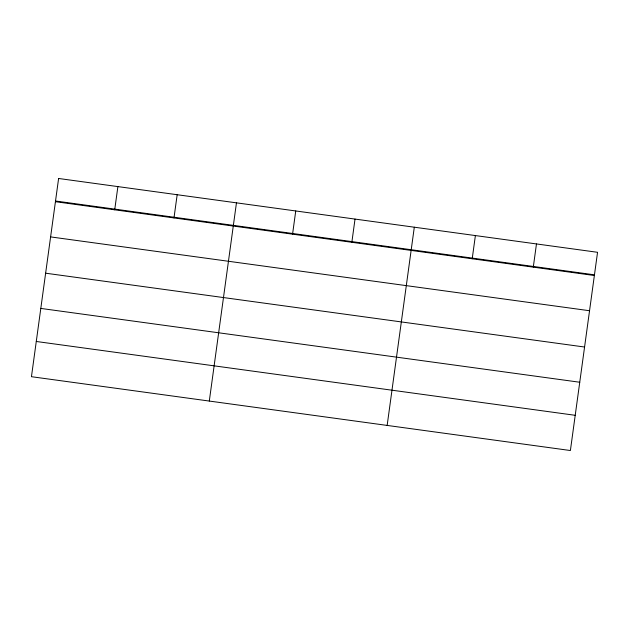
<?xml version="1.0" encoding="UTF-8"?>
<svg xmlns="http://www.w3.org/2000/svg" width="629" height="629" viewBox="0 0 629 629"><rect width="100%" height="100%" fill="white"/><g stroke="black" fill="none" stroke-linecap="round" stroke-linejoin="round"><path stroke-width="0.94" d="M114.706 209.803L117.89 186.593M173.989 217.925L177.174 194.715M209.3 401.058L236.457 202.837M292.564 234.169L295.74 210.959M351.847 242.291L355.023 219.081M387.157 425.424L414.307 227.203M472.206 258.778L475.39 235.568M533.29 267.144L536.466 243.934M55.517 201.005L594.46 274.834M55.423 201.689L594.374 275.51M50.595 236.905L589.546 310.734M45.626 273.198L584.577 347.027M40.806 308.422L579.749 382.243M36.278 341.476L575.221 415.305M58.607 178.479L31.45 376.7L570.393 450.521L597.55 252.3L58.607 178.479"/></g></svg>
